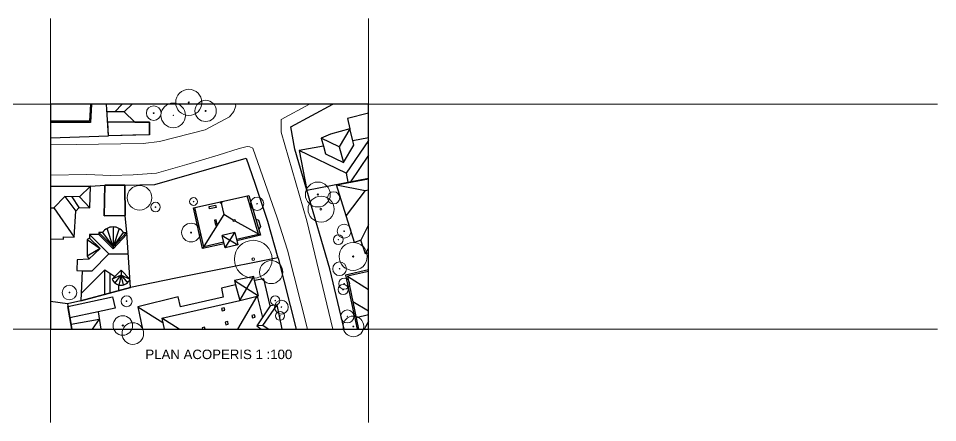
# Model space of a CAD drawing. Header units: metres. Extents: x 18 to 1339, y 13 to 503.
# Drawn here: x 1096.3 to 1339.2, y 330 to 436.7 of the extents above; entities that cross this region are included whole.
import ezdxf

# ---------------------------------------------------------------- set-up
doc = ezdxf.new("R2010")
doc.units = ezdxf.units.M
doc.header["$MEASUREMENT"] = 0
for name, color, linetype, lineweight in [('1_parcele', 5, 'Continuous', 30), ('cladiri', 1, 'Continuous', 30), ('l.verde', 120, 'Continuous', 9), ('strazi', 7, 'Continuous', 13)]:
    doc.layers.add(name, color=color, linetype=linetype, lineweight=lineweight)
doc.layers.add('deff', color=5, linetype='Continuous', plot=False)
doc.layers.add('SECTION-LINES', color=4, linetype='Continuous')
doc.styles.get("Standard").update_dxf_attribs({"font": 'arial.ttf'})

# ---------------------------------------------------------------- blocks, each defined once
blk = doc.blocks.new('VEGETATIE ETAJ 1')
at = {"layer": 'l.verde'}
for centre, radius in [((554.74, 198.62), 3.46), ((545.47, 195.8), 1.93), ((550.64, 195.2), 3.25), ((554.74, 198.63), 0.129), ((559.19, 196.39), 2.81), ((545.46, 195.79), 0.107), ((550.65, 195.22), 0.0815), ((559.19, 196.39), 0.12), ((588.85, 174.31), 3.29), ((541.72, 173.46), 3.25), ((593.03, 173.44), 1.62), ((556, 172.45), 1.03), ((555.99, 172.45), 0.0642), ((572.79, 171.88), 1.76), ((589.7, 170.44), 3.44), ((588.85, 174.3), 0.158), ((545.96, 171), 1.26), ((545.96, 171), 0.0878), ((572.79, 171.88), 0.091), ((589.67, 170.44), 0.241), ((555.33, 164.27), 2.48), ((595.81, 164.62), 1.83), ((555.34, 164.26), 0.121), ((594.27, 162.4), 1.28), ((595.8, 164.61), 0.0769), ((571.77, 157.23), 4.99), ((594.26, 162.4), 0.0567), ((598.18, 157.96), 3.69), ((598.15, 157.95), 0.173), ((571.78, 157.23), 0.334), ((576.52, 153.84), 3.05), ((594.6, 154.72), 1.83), ((594.6, 154.73), 0.0855), ((595.82, 150.78), 1.45), ((595.82, 150.78), 0.0806), ((523.2, 148.42), 1.93), ((523.21, 148.42), 0.0956), ((595.53, 149.25), 1.33), ((595.52, 149.25), 0.109), ((538.31, 146.13), 1.43), ((538.3, 146.14), 0.101), ((577.58, 146.31), 1.22), ((579.22, 144.59), 1.83), ((577.58, 146.31), 0.0704), ((578.86, 142.28), 1.18), ((579.22, 144.59), 0.0777), ((596.65, 142.14), 1.73), ((537.3, 139.73), 2.59), ((578.86, 142.28), 0.0708), ((598.25, 139.49), 2.73), ((596.65, 142.14), 0.0405), ((539.95, 137.6), 2.85)]:
    blk.add_circle(centre, radius, dxfattribs=at)

msp = doc.modelspace()

# ---------------------------------------------------------------- linework, layer by layer
at = {"layer": '1_parcele'}
for points in [[(1104.72, 405.2), (1120.09, 405.74), (1119.63, 412.65), (1119.54, 414.1)], [(1168.29, 408.06), (1179.4, 414.1)], [(1130.92, 405.98), (1126.48, 405.88), (1120.09, 405.74), (1119.86, 409.28)], [(1182.37, 354.7), (1178.59, 370.63), (1172.46, 391.36), (1169.33, 402.2), (1168.29, 408.06)], [(1104.72, 392.37), (1115.32, 392.4), (1119.07, 392.73), (1124.36, 392.72)], [(1164.88, 373.46), (1169.67, 354.7)], [(1125.91, 365.71), (1121.34, 364.42), (1112.76, 362.15), (1109.2, 361.38), (1104.72, 361.94)], [(1109.2, 361.38), (1110.39, 354.7)]]:
    msp.add_lwpolyline(points, dxfattribs=at)
msp.add_lwpolyline([(1164.87, 373.51), (1146.21, 369.84), (1137.85, 368.11), (1125.91, 365.71), (1124.88, 380.18), (1124.45, 384.68), (1124.36, 392.72), (1132.29, 392.88), (1156.5, 399.8), (1158.71, 393.19), (1162.07, 383.15)], close=True, dxfattribs=at)
at = {"layer": 'cladiri', "linetype": 'Continuous'}
for p, q in [((1123.64, 414.1), (1121.74, 412.05)), ((1126.3, 414.1), (1124.25, 412.05)), ((1181.06, 402.8), (1182.16, 398.64)), ((1182.91, 395.83), (1183.37, 393.48)), ((1115.32, 392.4), (1112.44, 389.6)), ((1112.33, 386.8), (1110.5, 389.64)), ((1149.58, 388.28), (1149.96, 388.36)), ((1149.86, 387.94), (1150.56, 384.98)), ((1160.24, 379.45), (1153.54, 383.18)), ((1115.05, 379.64), (1120.15, 374.54)), ((1124.91, 379.76), (1121.33, 375.87)), ((1124.05, 380.19), (1124.8, 380.19)), ((1124.88, 380.19), (1124.88, 380.19)), ((1150.91, 376.12), (1150.12, 379.41)), ((1153.48, 380.22), (1154.27, 376.93)), ((1119.08, 363.82), (1119.08, 370.33)), ((1120.4, 369.44), (1120.4, 364.17)), ((1123.4, 370.23), (1121.05, 367.88)), ((1153.41, 367.5), (1159.7, 363.51)), ((1122.7, 366.36), (1122.7, 364.8)), ((1127.82, 360.57), (1134.43, 356.47)), ((1117.36, 359.27), (1109.86, 357.7)), ((1188.82, 358.45), (1185.54, 357.66)), ((1160.87, 355.66), (1159.3, 355.51))]:
    msp.add_line(p, q, dxfattribs=at)
at = {"layer": 'cladiri'}
for points in [[(1115.58, 414.1), (1115.3, 409.27), (1104.72, 409.27)], [(1115.28, 414.1), (1115.02, 409.57), (1104.72, 409.57)]]:
    msp.add_lwpolyline(points, dxfattribs=at)
at = {"layer": 'cladiri', "linetype": 'Continuous', "flags": 128}
for points in [[(1127.02, 409.28), (1124.25, 412.05), (1119.67, 412.05)], [(1188.82, 411.69), (1183.21, 410.31), (1183.88, 407.52), (1178.79, 406.18), (1176.31, 405.1), (1176.86, 403.01), (1170.47, 401.8), (1172.46, 391.36), (1188.82, 394.54)], [(1120.09, 405.74), (1120.09, 405.74), (1119.86, 409.28)], [(1188.82, 374.79), (1188.02, 374.55), (1186.73, 378.16), (1185.1, 377.59), (1180.33, 392.81), (1188.82, 394.37)], [(1104.72, 378.53), (1108.17, 378.4), (1108.19, 379.02), (1111.01, 378.96), (1111.44, 385.79), (1112.33, 386.8), (1115.17, 386.71), (1115.32, 392.4), (1104.72, 392.37)], [(1114.45, 378.32), (1117.83, 375.93), (1114.45, 373.92), (1114.88, 373.2), (1114.88, 373.17), (1111.78, 372.97), (1111.69, 370.19), (1113.07, 370.1), (1112.76, 362.15), (1121.34, 364.42), (1125.91, 365.71), (1124.88, 380.18)], [(1118.48, 380.19), (1117.53, 380.19), (1117.53, 379.67), (1115.05, 379.64), (1115.03, 378.73), (1114.45, 378.32), (1114.45, 373.92)], [(1188.82, 370.31), (1182.75, 368.91), (1185.79, 354.7)], [(1188.82, 369.93), (1183.2, 368.63), (1186.18, 354.7)], [(1165.97, 354.7), (1164.61, 361.12), (1162.83, 360.83), (1161.11, 367.93), (1158.67, 367.52), (1158.47, 368.56), (1153.41, 367.5), (1153.68, 366.41), (1149.97, 365.46), (1150.4, 363.16), (1139.08, 360.57), (1138.48, 363.24), (1127.82, 360.57), (1129.09, 354.7)], [(1110.39, 354.7), (1109.33, 360.66), (1121.14, 363.18), (1121.8, 360.21), (1117.36, 359.27), (1118.01, 354.7)]]:
    msp.add_lwpolyline(points, dxfattribs=at)
at = {"layer": 'cladiri', "flags": 128}
msp.add_lwpolyline([(1127.02, 409.28), (1130.92, 409.28), (1130.92, 405.98), (1120.09, 405.74), (1119.86, 409.28)], dxfattribs=at)
at = {"layer": 'cladiri', "linetype": 'Continuous'}
for points in [[(1130.92, 405.98), (1130.92, 409.28), (1127.02, 409.28), (1119.86, 409.28)], [(1176.86, 403.01), (1177.41, 400.94), (1182.16, 398.64), (1184.9, 403.23), (1184.61, 404.47), (1183.88, 407.52), (1181.06, 402.8), (1176.31, 405.1)], [(1188.82, 404.49), (1182.91, 395.83), (1170.47, 401.8)], [(1184.61, 404.47), (1188.82, 405.27)], [(1188.82, 400.62), (1184.03, 393.61)], [(1124.36, 392.72), (1119.07, 392.73), (1118.96, 384.55), (1124.45, 384.68), (1124.36, 392.72), (1124.45, 384.68)], [(1180.33, 392.81), (1187.93, 391.27), (1182.86, 384.71)], [(1187.93, 391.27), (1188.82, 391.42)], [(1108.56, 389.68), (1105.62, 386.74), (1111.01, 378.96)], [(1115.17, 386.71), (1112.44, 389.6), (1108.56, 389.68), (1111.44, 385.79)], [(1150.64, 377.24), (1144.91, 375.93), (1142.5, 386.7), (1157.15, 389.97), (1160.24, 379.45), (1154.01, 378.01)], [(1153.91, 378.43), (1159.69, 379.75), (1156.73, 389.87)], [(1150.54, 377.66), (1145.23, 376.44), (1142.92, 386.79)], [(1149.96, 388.36), (1150.04, 387.98), (1149.66, 387.9), (1149.58, 388.28)], [(1153.02, 383.49), (1150.56, 384.98), (1144.91, 375.93)], [(1121.32, 381.67), (1121.32, 376.41), (1119.69, 381.28)], [(1158.95, 383.83), (1159.72, 383.43), (1160.21, 381.75), (1159.77, 381.03)], [(1188.82, 382.2), (1186.73, 378.16)], [(1117.53, 380.19), (1121.32, 376.41), (1124.8, 380.19), (1124.91, 379.75)], [(1115.03, 378.73), (1117.83, 375.93), (1114.88, 373.17)], [(1113.07, 370.1), (1115.71, 370.1), (1120.15, 374.54), (1125.28, 374.54)], [(1188.02, 374.55), (1188.82, 376.14)], [(1112.83, 364.08), (1119.08, 370.33), (1121.72, 368.55)], [(1121.77, 366.86), (1123.4, 368.97), (1122.84, 366.32)], [(1124.04, 366.34), (1123.4, 368.97), (1125.05, 366.88)], [(1138.71, 354.7), (1134.18, 357.6), (1154.76, 362.24), (1158.47, 368.56)], [(1153.68, 366.41), (1154.76, 362.24), (1159.7, 363.51), (1158.67, 367.52)], [(1183.2, 368.63), (1188.82, 365.12)], [(1154.21, 354.7), (1159.36, 363.42), (1160.81, 357.78)], [(1162.83, 360.83), (1159.3, 355.51), (1160.46, 354.7)], [(1162.29, 354.7), (1160.87, 355.66), (1164.61, 361.12)], [(1184.62, 362), (1188.82, 359.48)], [(1110.16, 356), (1117.64, 357.34), (1115.73, 354.7)], [(1134.18, 357.6), (1134.81, 354.7)], [(1145.59, 354.7), (1145.48, 355.16), (1144.81, 355), (1144.88, 354.7)], [(1188.82, 356.7), (1187.62, 354.7)]]:
    msp.add_lwpolyline(points, dxfattribs=at)
at = {"layer": 'cladiri', "linetype": 'Continuous', "lineweight": 30}
msp.add_lwpolyline([(1104.72, 386.74), (1105.62, 386.74)], dxfattribs=at)
at = {"layer": 'cladiri', "linetype": 'Continuous'}
for points in [[(1146.64, 387.05), (1148.38, 387.42), (1148.52, 386.81), (1146.77, 386.43)], [(1148.38, 382.09), (1148.8, 382.19), (1148.5, 383.53), (1148.08, 383.44)], [(1153.44, 383.61), (1153.54, 383.18), (1153.11, 383.09), (1153.02, 383.51)], [(1150.12, 379.41), (1154.27, 376.93), (1150.91, 376.12), (1153.48, 380.22)], [(1150.15, 359.49), (1150.82, 359.66), (1150.65, 360.33), (1149.98, 360.17)], [(1158.15, 357.63), (1158.83, 357.8), (1158.66, 358.47), (1157.99, 358.3)], [(1151.07, 355.82), (1151.74, 355.99), (1151.58, 356.66), (1150.91, 356.5)]]:
    msp.add_lwpolyline(points, close=True, dxfattribs=at)
for points in [[(1122.89, 381.25), (1121.32, 376.41), (1124.05, 380.19, 0.529001), (1118.48, 380.19), (1121.32, 376.41), (1121.33, 375.87), (1117.53, 379.67)], [(1125.76, 367.76), (1123.4, 368.97), (1121.05, 367.88, 0.690571), (1125.75, 367.88), (1123.4, 370.23), (1123.4, 368.97)]]:
    msp.add_lwpolyline(points, format="xyb", dxfattribs=at)
at = {"layer": 'cladiri'}
msp.add_3dface([(1119.07, 392.73), (1124.36, 392.72), (1124.45, 384.68), (1118.96, 384.55)], dxfattribs=at)
at = {"layer": 'deff', "lineweight": 9}
for points in [[(1104.72, 436.71), (1104.72, 330.01)], [(1188.82, 436.71), (1188.82, 330.01)], [(685.83, 414.1), (1339.21, 414.1)], [(685.83, 354.7), (1339.21, 354.7)]]:
    msp.add_lwpolyline(points, dxfattribs=at)
at = {"layer": 'l.verde'}
for centre, radius in [((1123.83, 355.64), 0.183), ((1184.79, 355.39), 0.103)]:
    msp.add_circle(centre, radius, dxfattribs=at)
at = {"layer": 'SECTION-LINES'}
msp.add_lwpolyline([(1104.72, 354.7), (1188.82, 354.7), (1188.82, 414.1), (1104.72, 414.1)], close=True, dxfattribs=at)
at = {"layer": 'strazi', "flags": 128}
for points in [[(1153.58, 414.1), (1153.71, 413.64), (1153.17, 412.18), (1152.04, 410.77), (1145.66, 407.27), (1133.57, 404.19), (1129.22, 403.66), (1111.55, 403.46), (1104.72, 403.31)], [(1179.35, 354.7), (1172.53, 383.23), (1165.75, 406.69), (1165.7, 410.03), (1173.2, 414.1)], [(1104.72, 395.29), (1114.31, 395.53), (1120.66, 395.27), (1126.57, 395.39), (1132.78, 395.85), (1140.76, 398.12), (1149.03, 400.61), (1154.58, 402.34), (1155.98, 402.74), (1156.72, 402.9), (1157.45, 402.84), (1158.19, 402.46)], [(1158.19, 402.46), (1164.67, 384.06), (1167.42, 375.54), (1172.69, 354.7)]]:
    msp.add_lwpolyline(points, dxfattribs=at)

# ---------------------------------------------------------------- block references
at = {"layer": 'l.verde'}
msp.add_blockref('VEGETATIE ETAJ 1', (586.55, 215.91), dxfattribs=at)

# ---------------------------------------------------------------- texts
at = {"layer": 'l.verde', "insert": (1129.82, 349.27), "char_height": 2.5, "attachment_point": 1}
msp.add_mtext_dynamic_manual_height_columns('PLAN ACOPERIS 1 :100', width=48.1808, gutter_width=1, heights=[0], dxfattribs=at)

doc.saveas('drawing.dxf')
